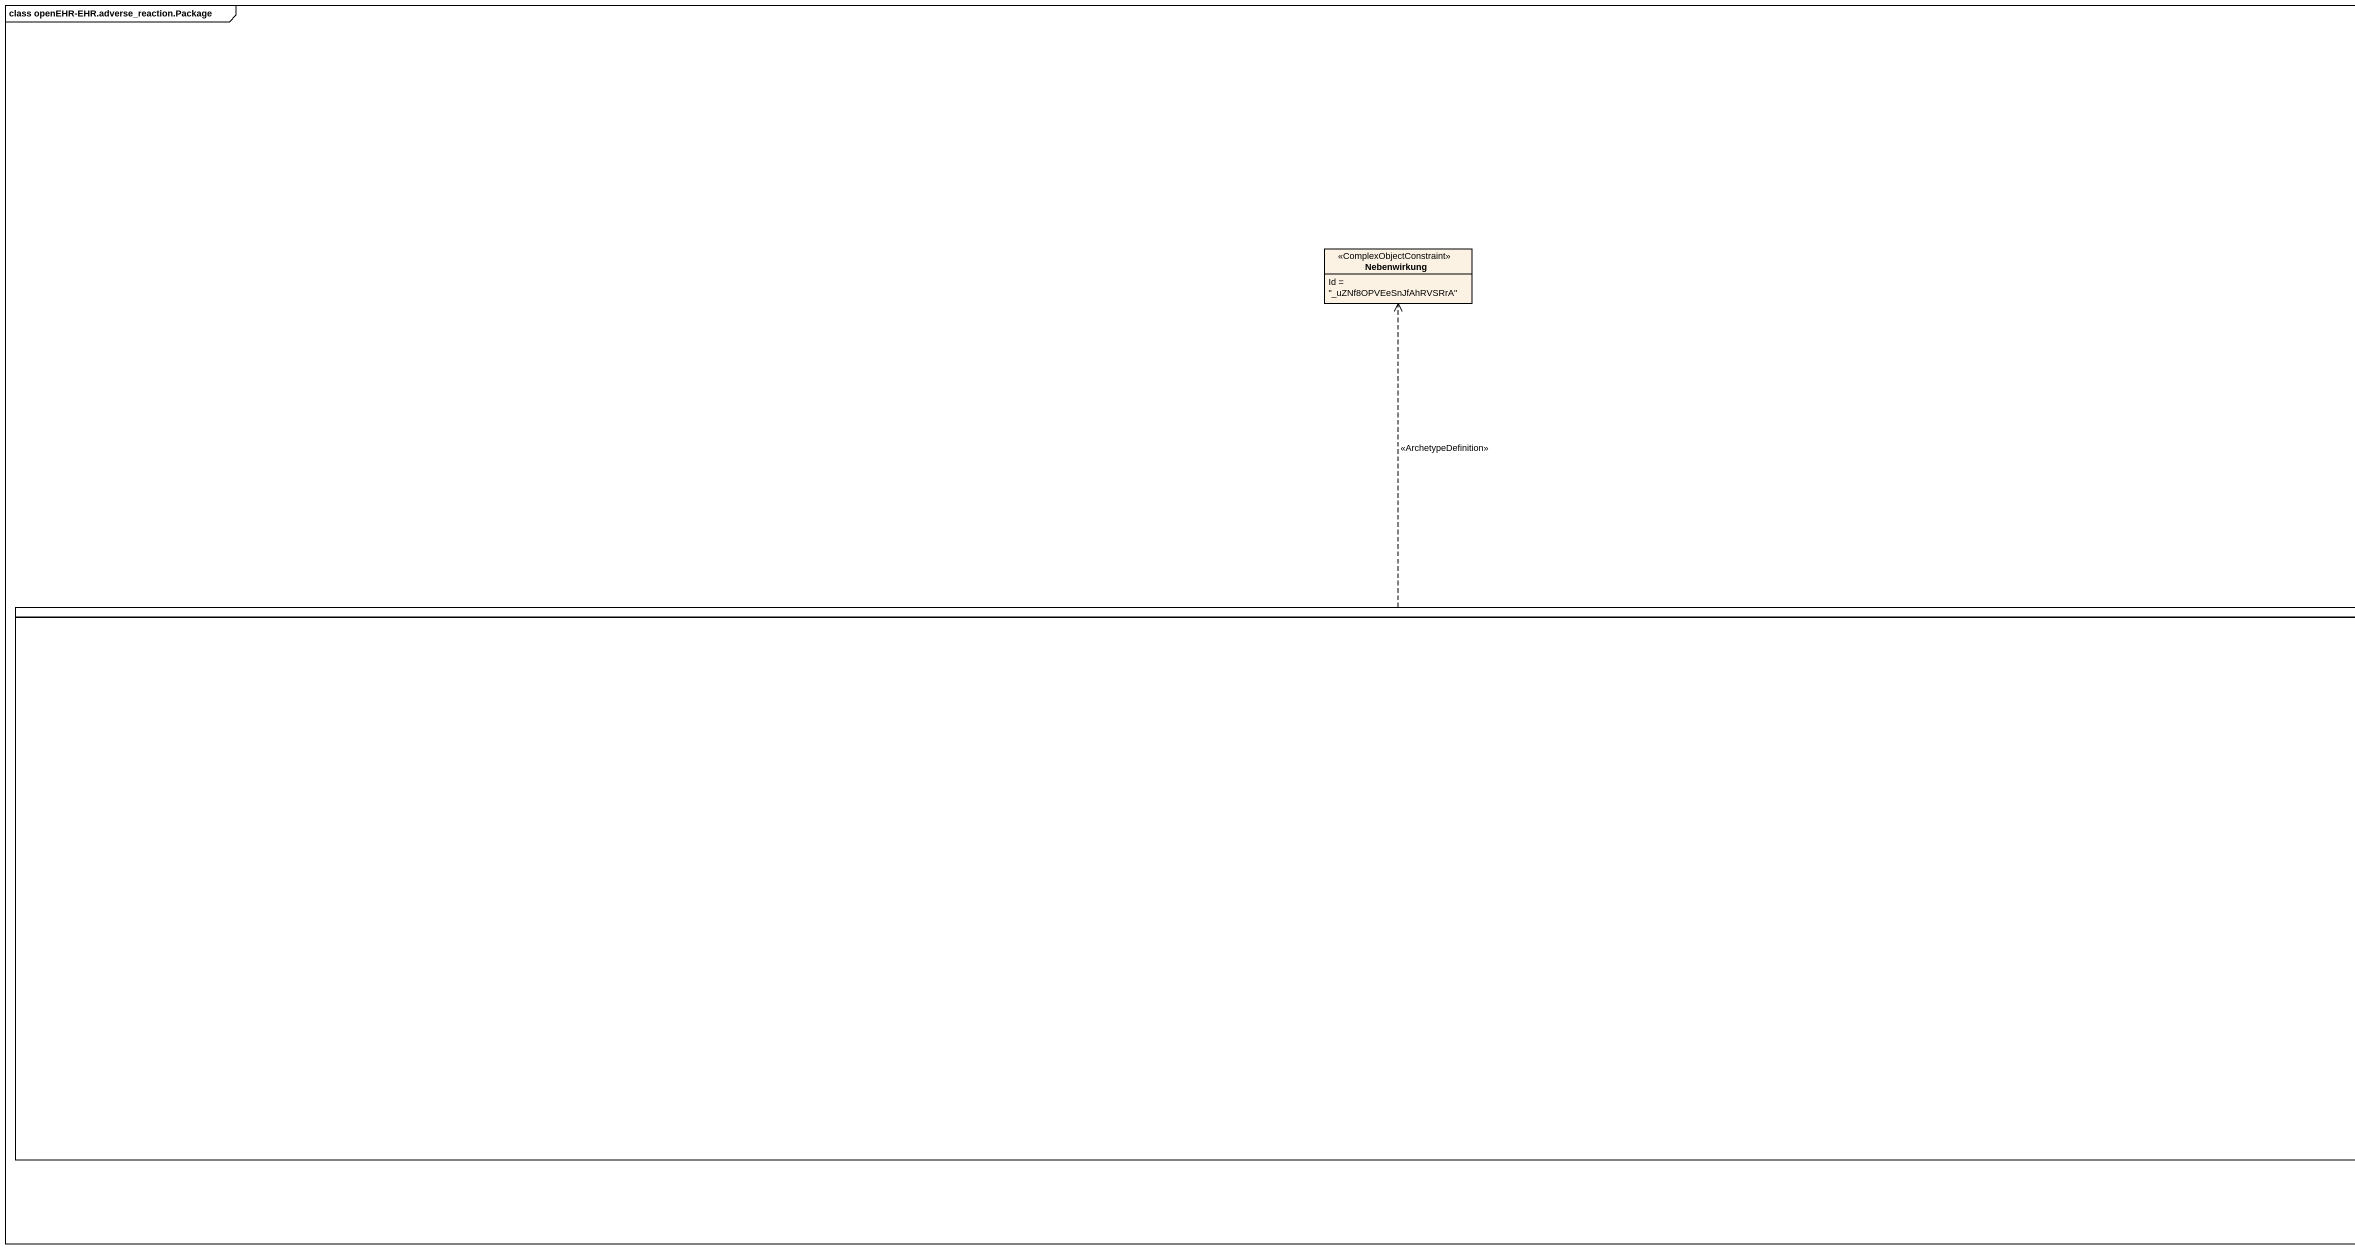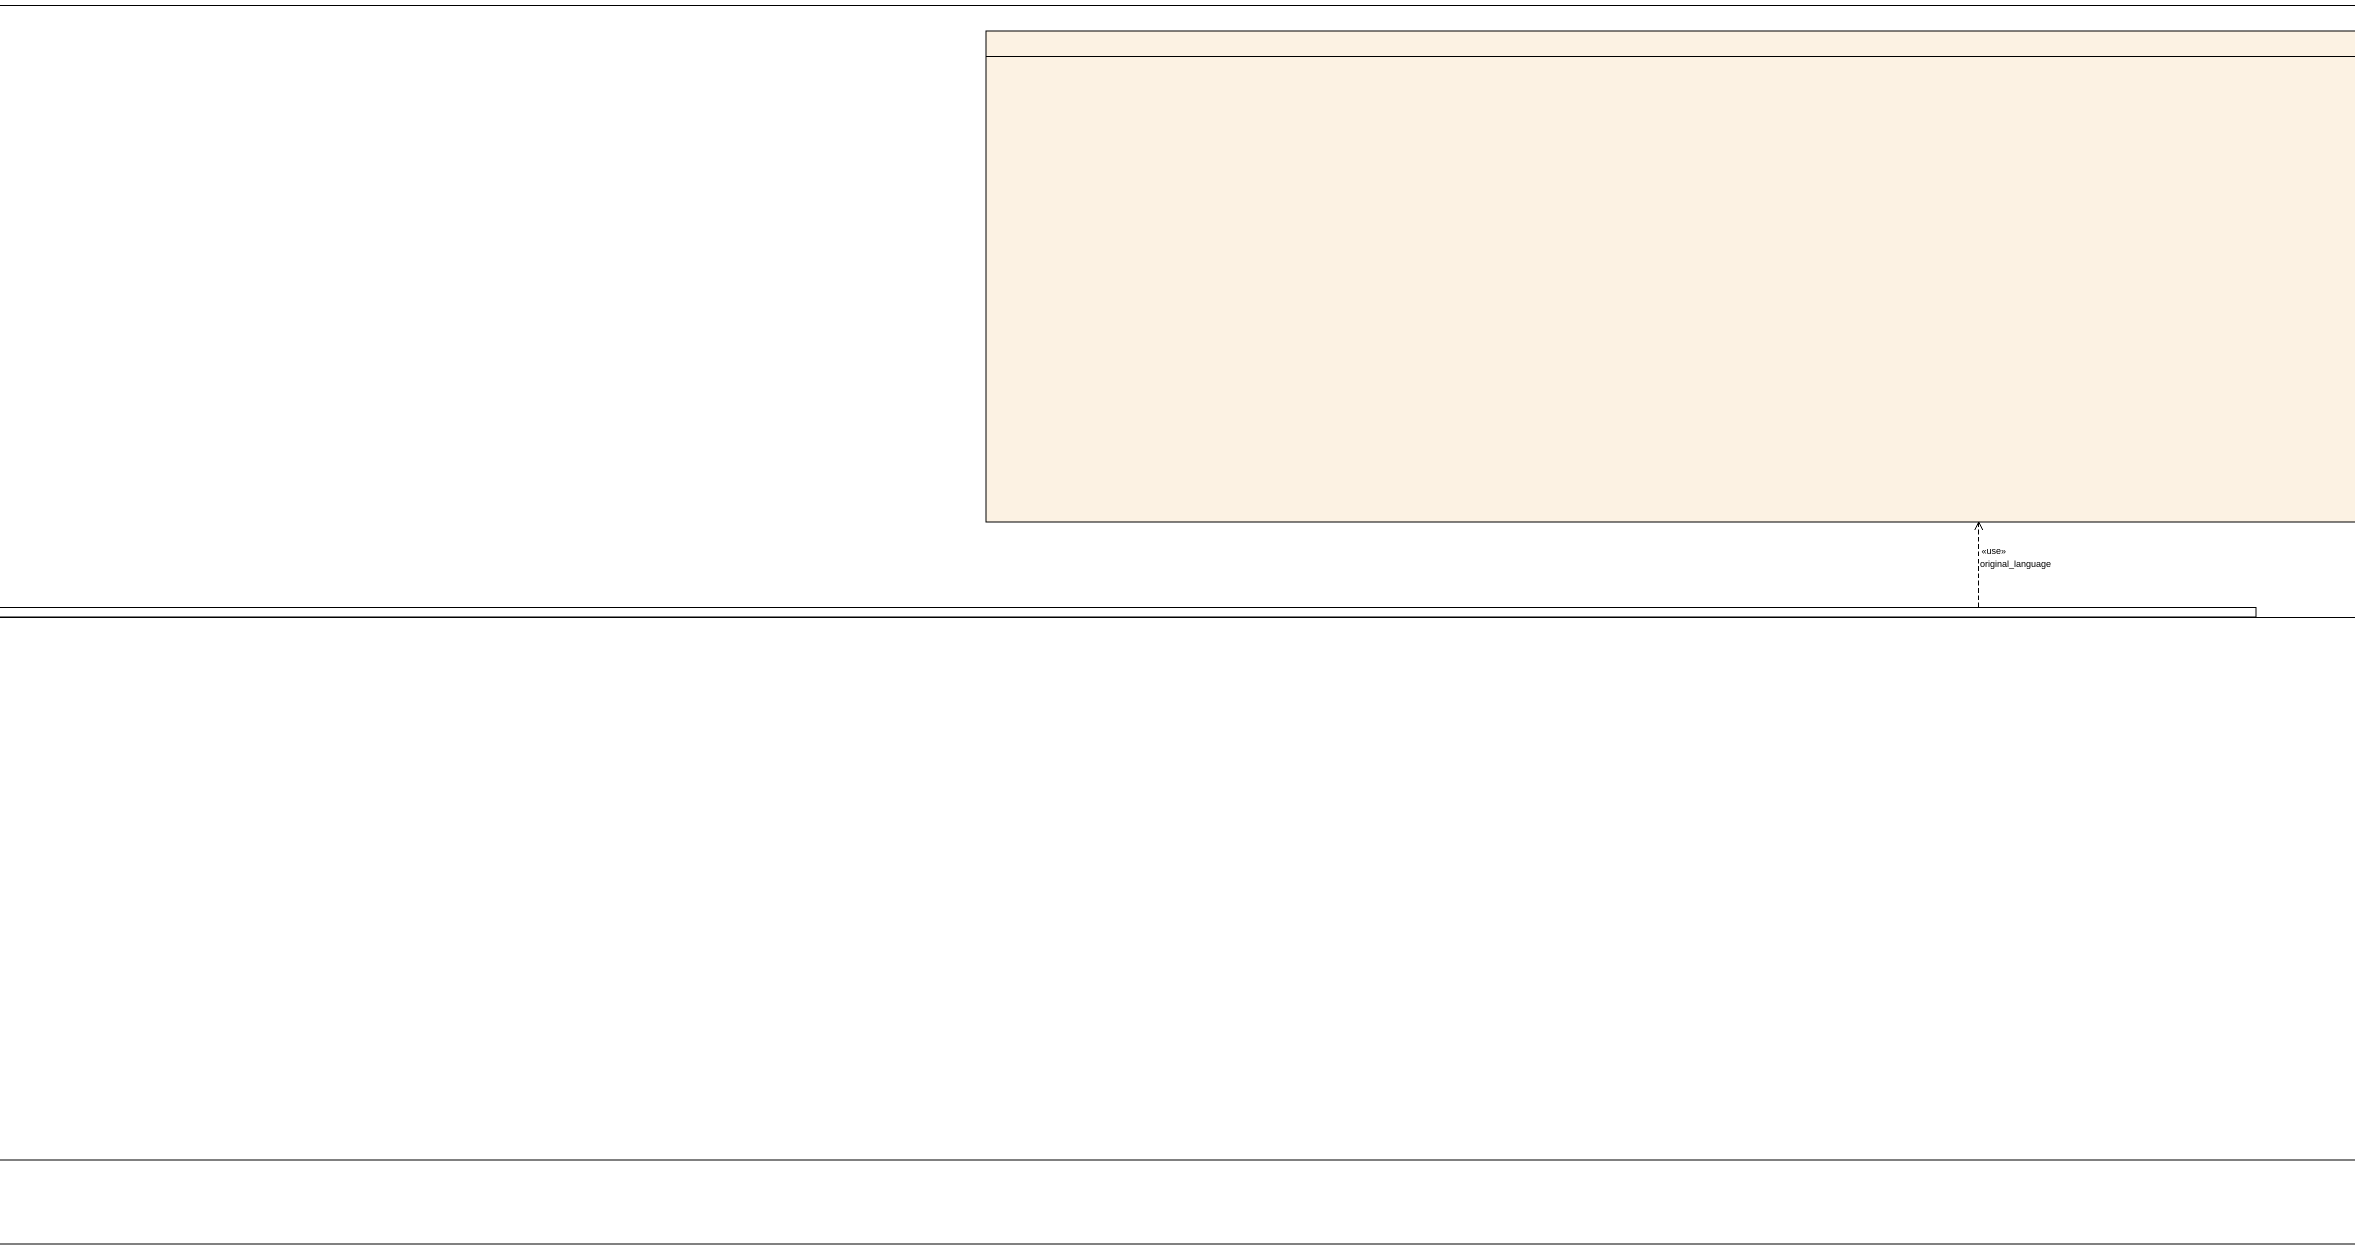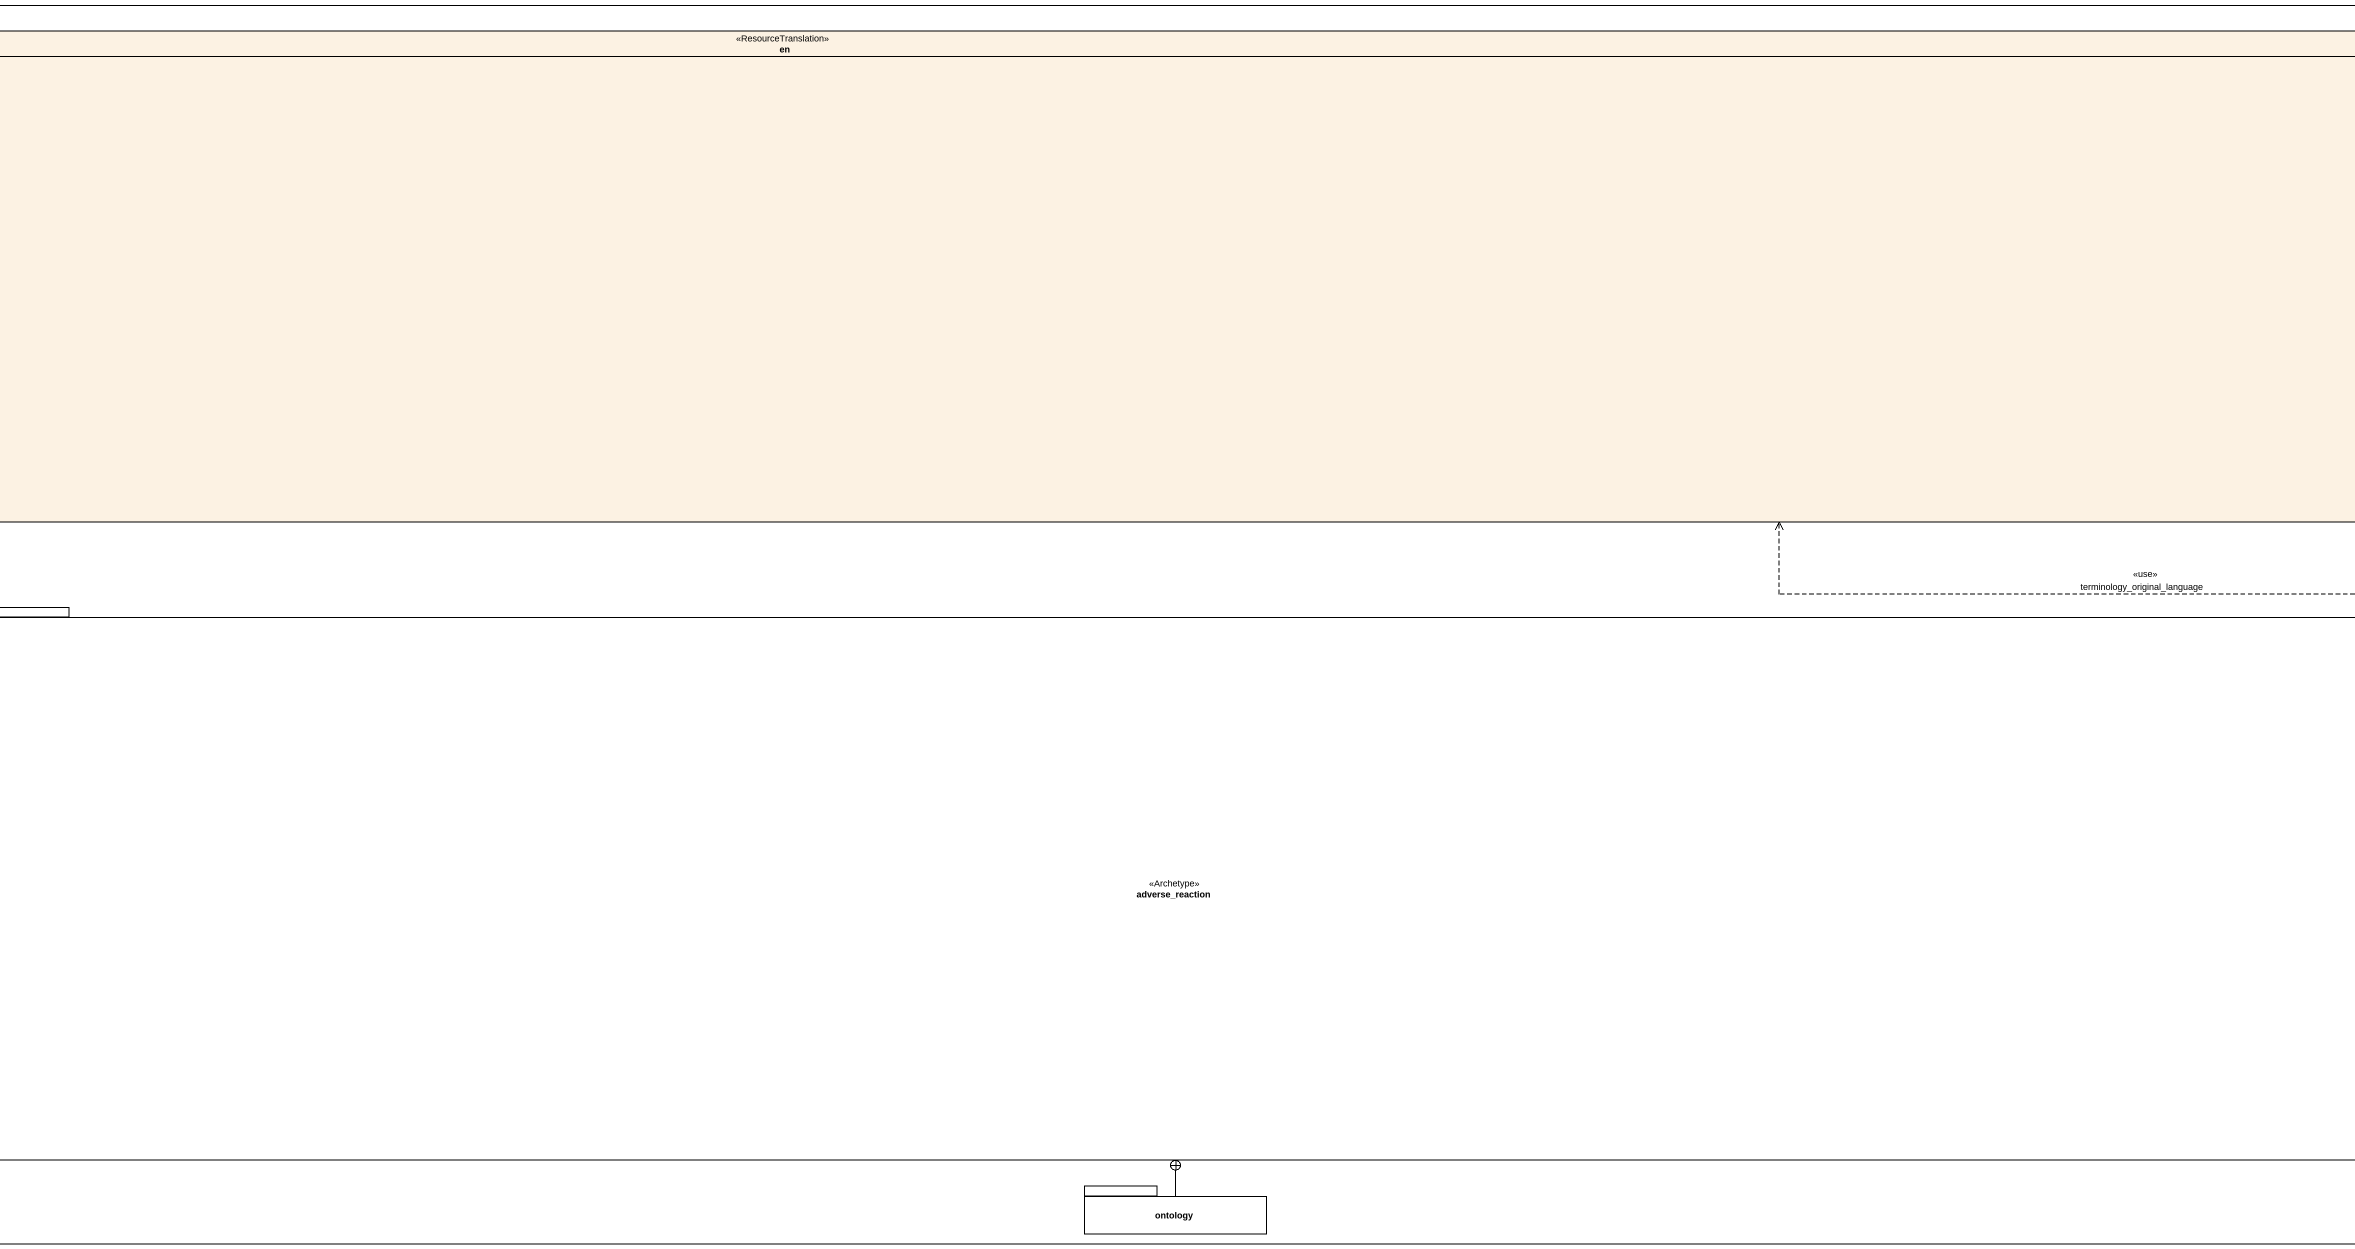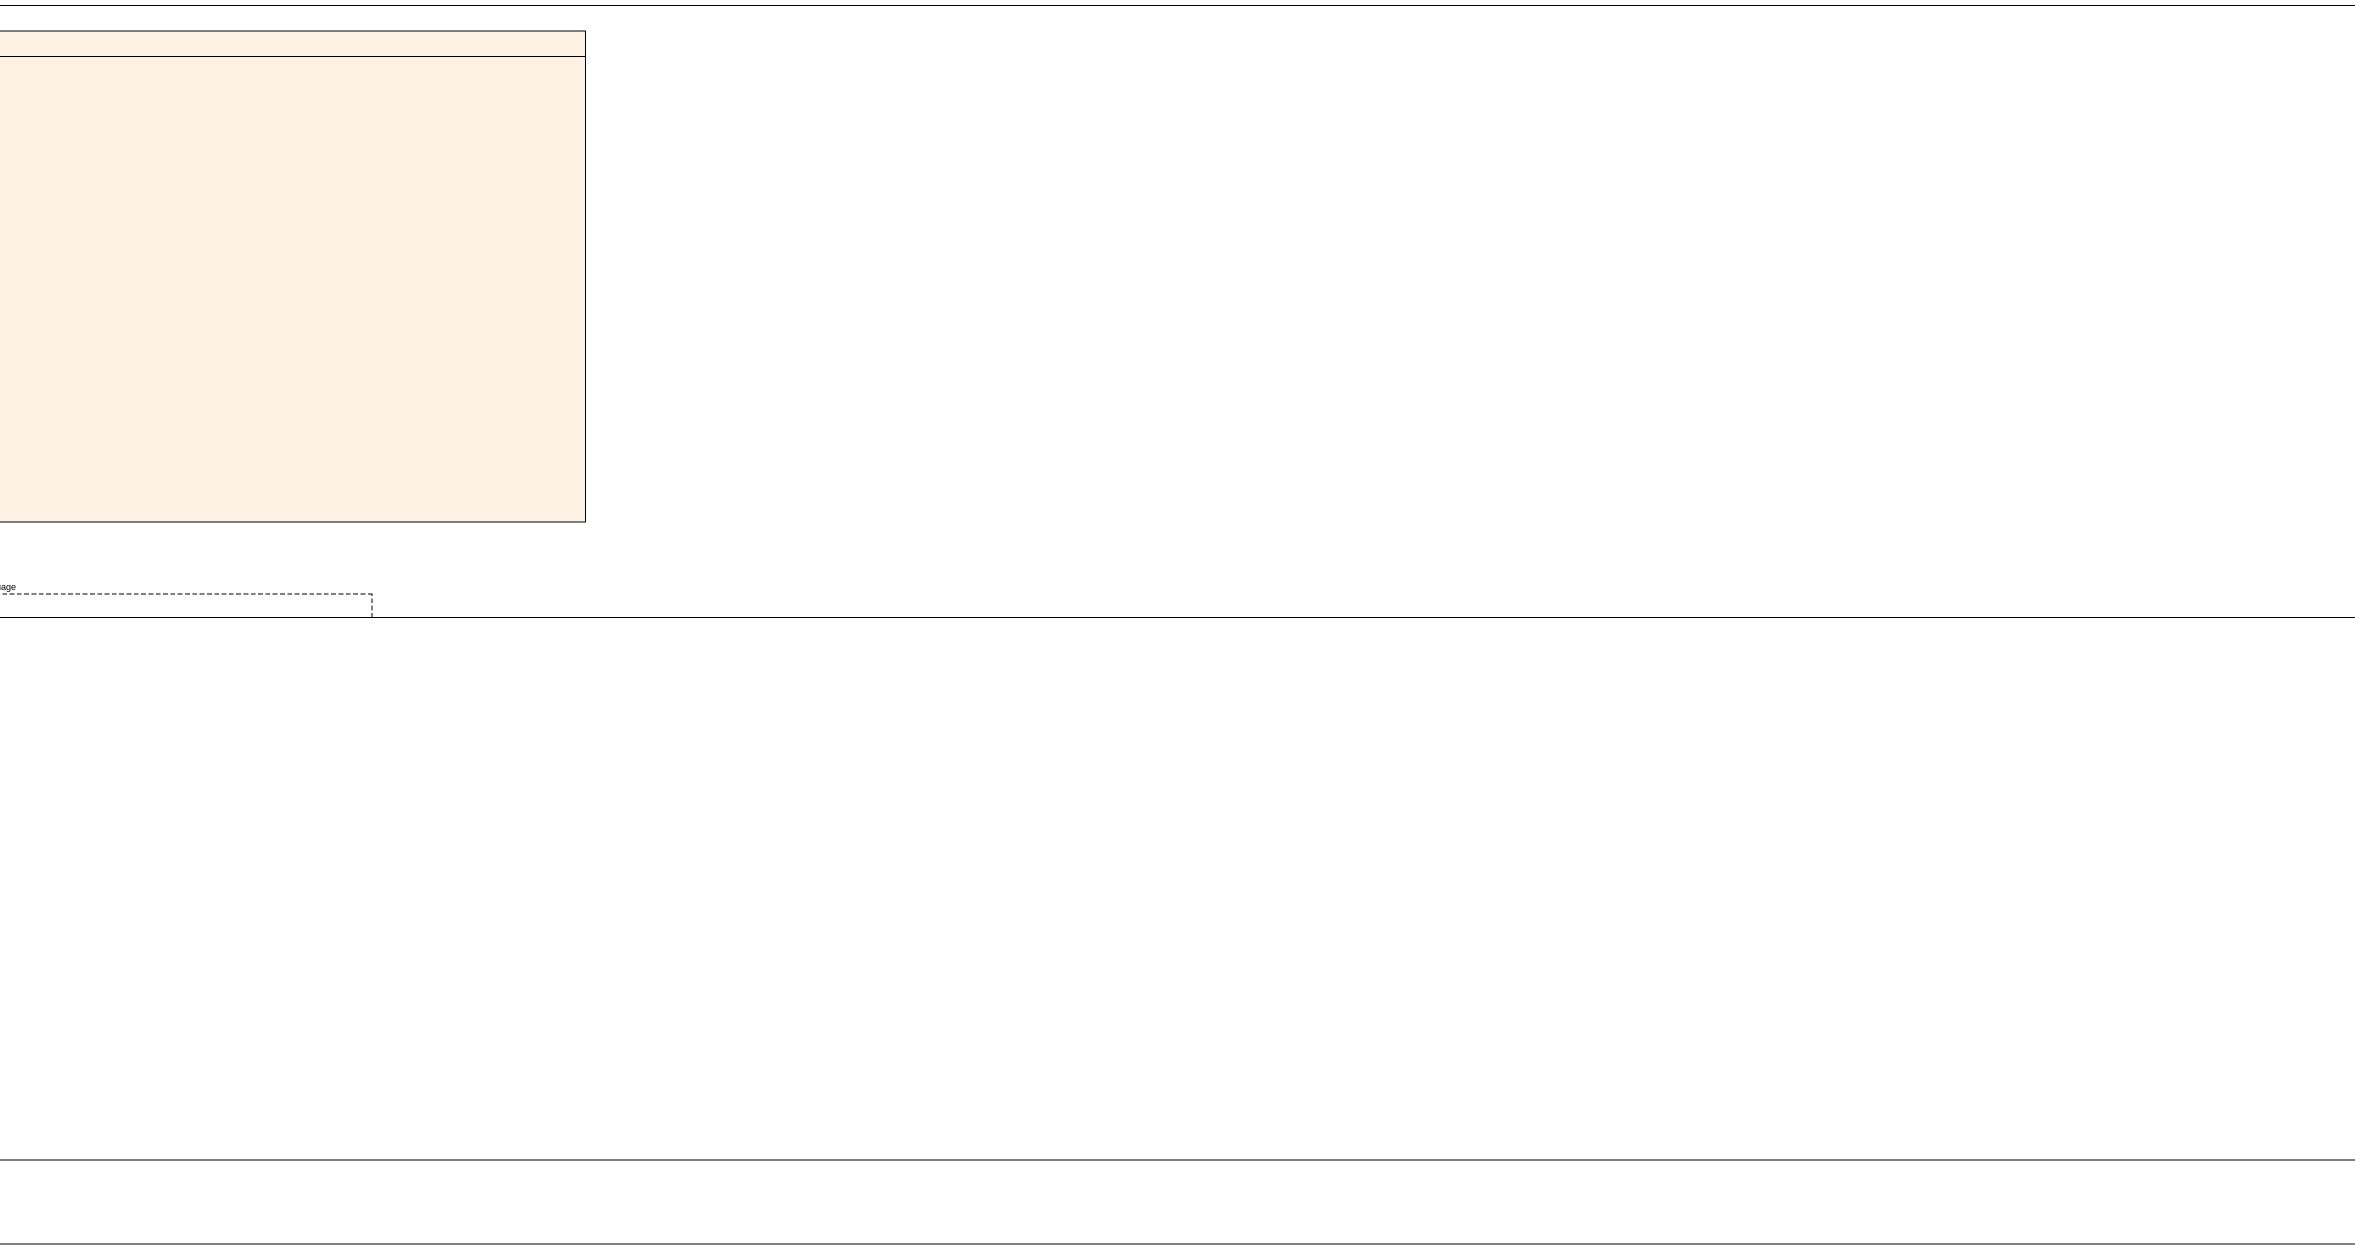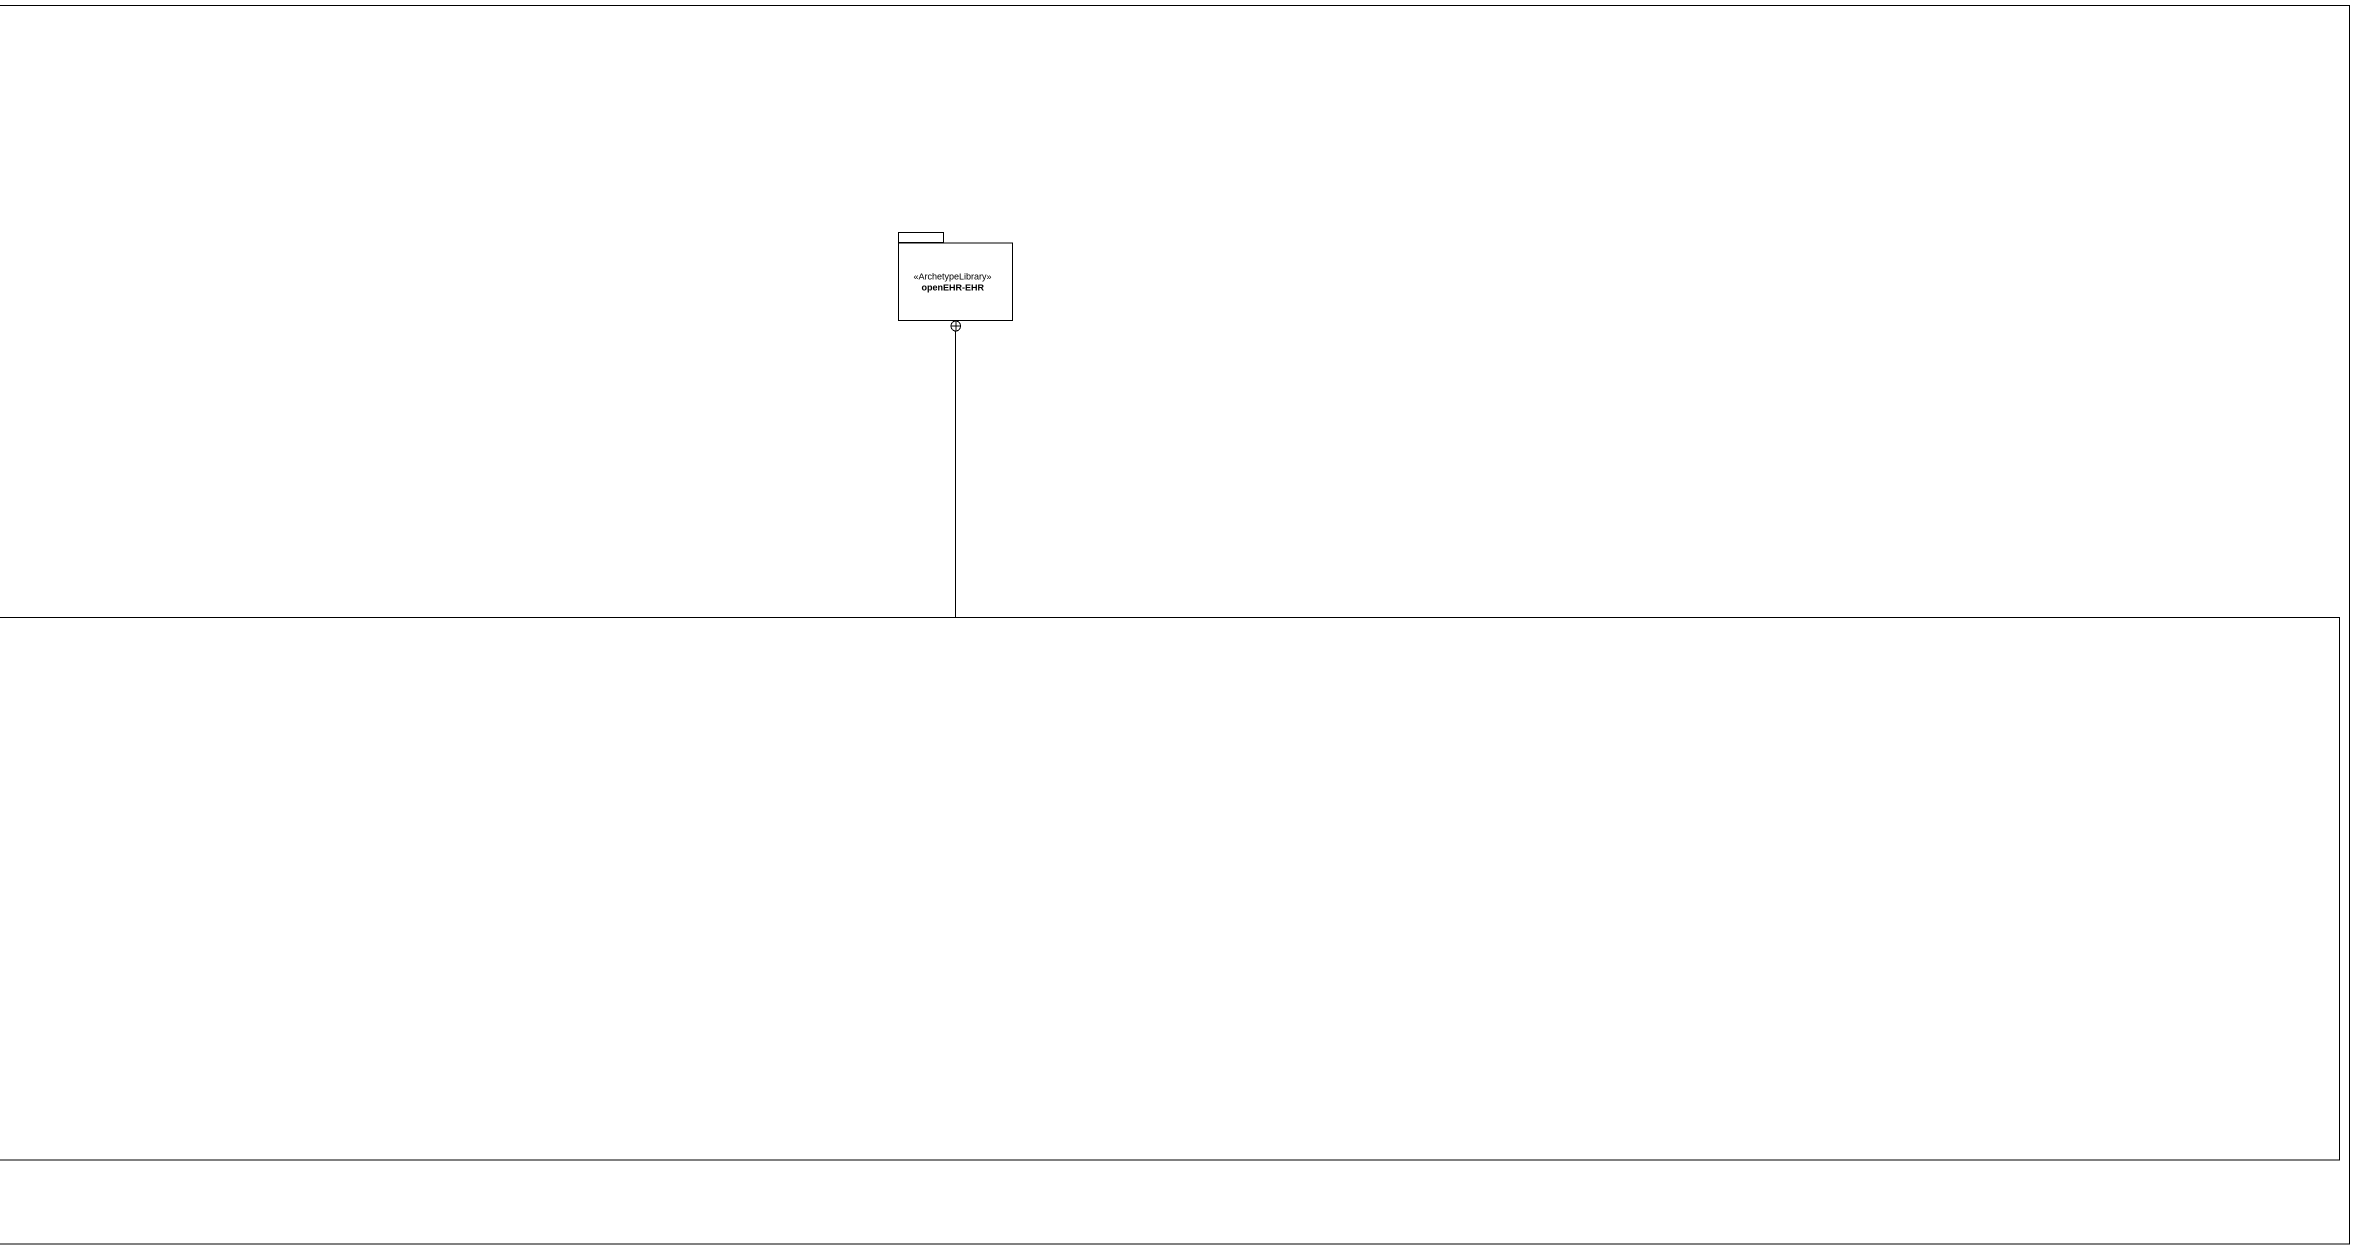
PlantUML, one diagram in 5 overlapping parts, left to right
@startuml
mainframe class openEHR-EHR.adverse_reaction.Package
hide circle
hide empty members
enum en <<ResourceTranslation>>
package "openEHR-EHR" as openEHR_EHR <<ArchetypeLibrary>> {
}
class Nebenwirkung <<ComplexObjectConstraint>> {
  Id = "_uZNf8OPVEeSnJfAhRVSRrA"
}
package adverse_reaction <<Archetype>> {
}
package ontology {
}
adverse_reaction .up.> en : <<use>>\noriginal_language
adverse_reaction .up.> en : <<use>>\nterminology_original_language
adverse_reaction -right-+ openEHR_EHR
adverse_reaction .left.> Nebenwirkung : <<ArchetypeDefinition>>
ontology -up-+ adverse_reaction
@enduml
